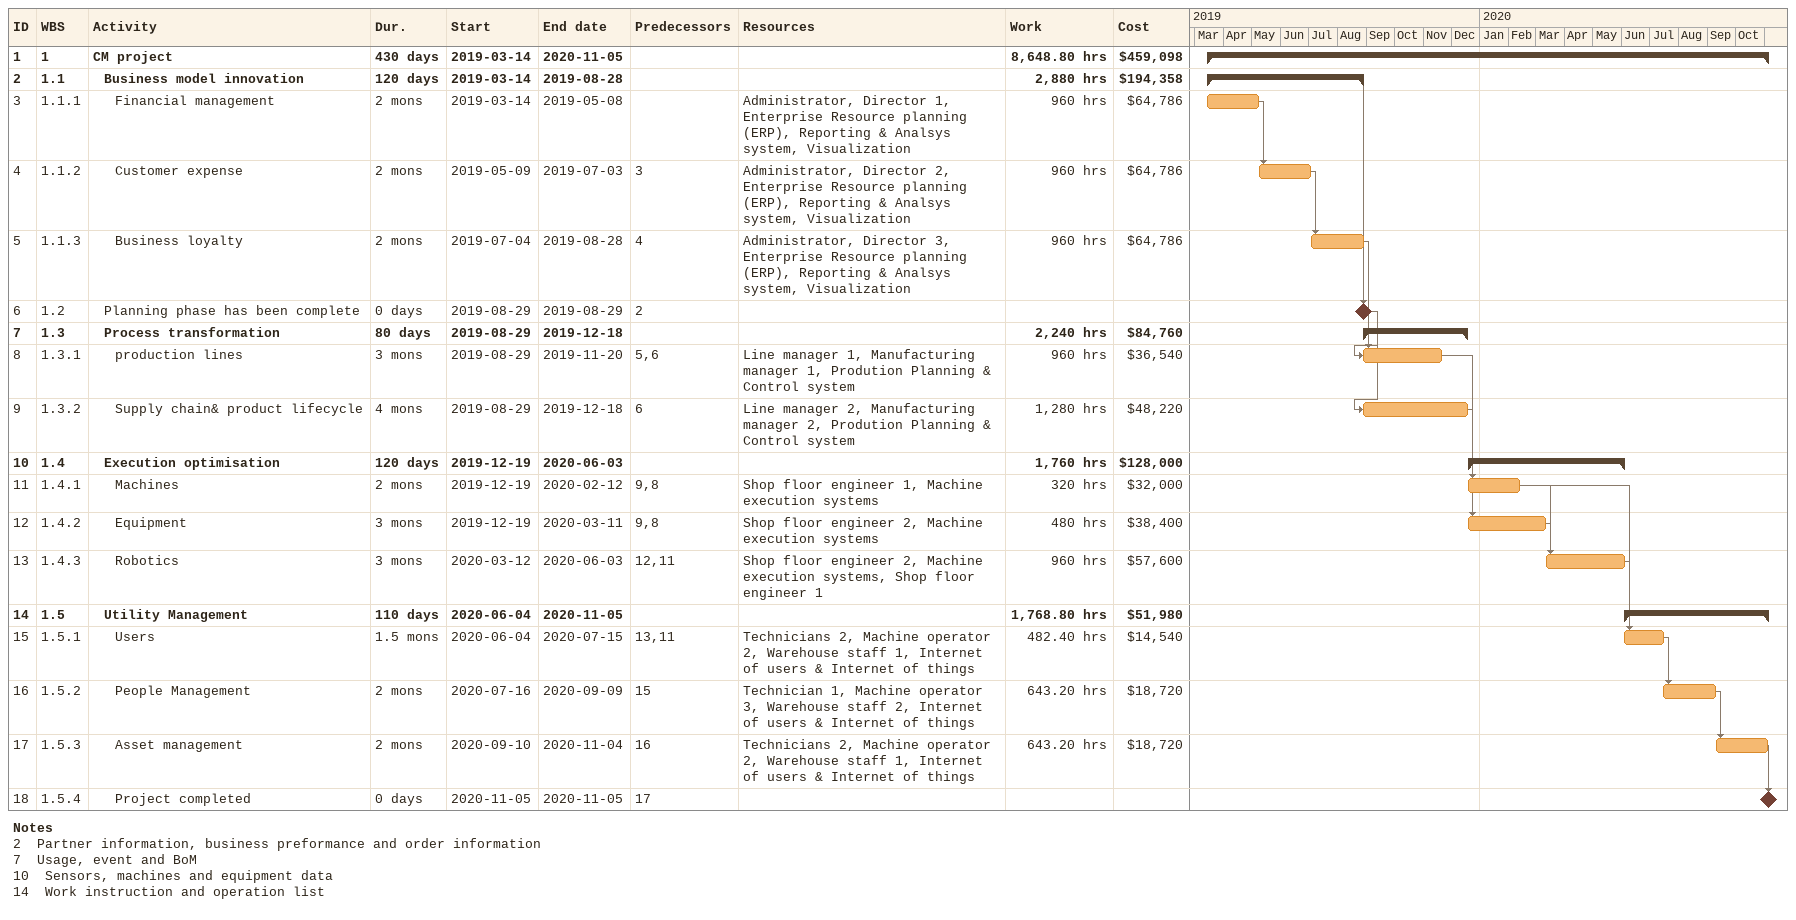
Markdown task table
| ID | WBS | Task | Duration | Start | Finish | Predecessors | Resources | Work (h) | Cost ($) |
|---|---|---|---|---|---|---|---|---|---|
| 1 | 1 | **CM project** | 430d | 2019-03-14 | 2020-11-05 |  |  | 8648.80 | 459098 |
| 2 | 1.1 | **Business model innovation** | 120d | 2019-03-14 | 2019-08-28 |  |  | 2880 | 194358 |
| 3 | 1.1.1 | Financial management | 2mo | 2019-03-14 | 2019-05-08 |  | Administrator, Director 1, Enterprise Resource planning (ERP), Reporting & Analsys system, Visualization | 960 | 64786 |
| 4 | 1.1.2 | Customer expense | 2mo | 2019-05-09 | 2019-07-03 | 3 | Administrator, Director 2, Enterprise Resource planning (ERP), Reporting & Analsys system, Visualization | 960 | 64786 |
| 5 | 1.1.3 | Business loyalty | 2mo | 2019-07-04 | 2019-08-28 | 4 | Administrator, Director 3, Enterprise Resource planning (ERP), Reporting & Analsys system, Visualization | 960 | 64786 |
| 6 | 1.2 | Planning phase has been complete | 0d | 2019-08-29 | 2019-08-29 | 2 |  |  |  |
| 7 | 1.3 | **Process transformation** | 80d | 2019-08-29 | 2019-12-18 |  |  | 2240 | 84760 |
| 8 | 1.3.1 | production lines | 3mo | 2019-08-29 | 2019-11-20 | 5, 6 | Line manager 1, Manufacturing manager 1, Prodution Planning & Control system | 960 | 36540 |
| 9 | 1.3.2 | Supply chain& product lifecycle | 4mo | 2019-08-29 | 2019-12-18 | 6 | Line manager 2, Manufacturing manager 2, Prodution Planning & Control system | 1280 | 48220 |
| 10 | 1.4 | **Execution optimisation** | 120d | 2019-12-19 | 2020-06-03 |  |  | 1760 | 128000 |
| 11 | 1.4.1 | Machines | 2mo | 2019-12-19 | 2020-02-12 | 9, 8 | Shop floor engineer 1, Machine execution systems | 320 | 32000 |
| 12 | 1.4.2 | Equipment | 3mo | 2019-12-19 | 2020-03-11 | 9, 8 | Shop floor engineer 2, Machine execution systems | 480 | 38400 |
| 13 | 1.4.3 | Robotics | 3mo | 2020-03-12 | 2020-06-03 | 12, 11 | Shop floor engineer 2, Machine execution systems, Shop floor engineer 1 | 960 | 57600 |
| 14 | 1.5 | **Utility Management** | 110d | 2020-06-04 | 2020-11-05 |  |  | 1768.80 | 51980 |
| 15 | 1.5.1 | Users | 1.5mo | 2020-06-04 | 2020-07-15 | 13, 11 | Technicians 2, Machine operator 2, Warehouse staff 1, Internet of users & Internet of things | 482.40 | 14540 |
| 16 | 1.5.2 | People Management | 2mo | 2020-07-16 | 2020-09-09 | 15 | Technician 1, Machine operator 3, Warehouse staff 2, Internet of users & Internet of things | 643.20 | 18720 |
| 17 | 1.5.3 | Asset management | 2mo | 2020-09-10 | 2020-11-04 | 16 | Technicians 2, Machine operator 2, Warehouse staff 1, Internet of users & Internet of things | 643.20 | 18720 |
| 18 | 1.5.4 | Project completed | 0d | 2020-11-05 | 2020-11-05 | 17 |  |  |  |

Notes
- 2: Partner information, business preformance and order information
- 7: Usage, event and BoM
- 10: Sensors, machines and equipment data
- 14: Work instruction and operation list
